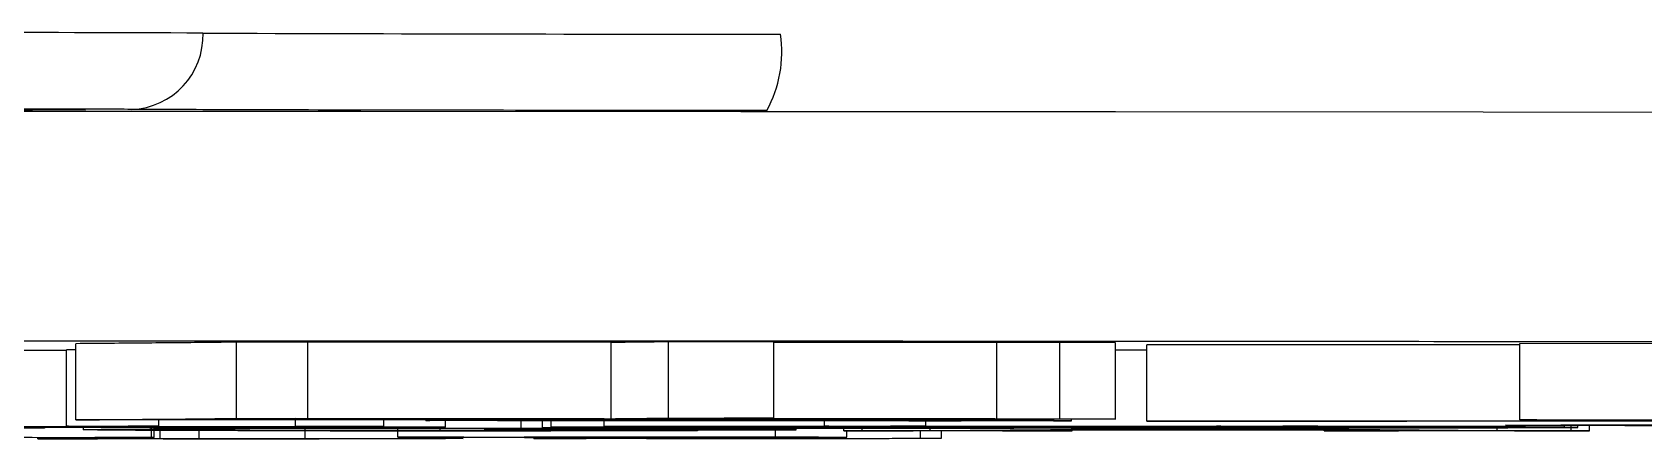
# Model space of a CAD drawing. Header units: millimetres. Extents: x 2404 to 4548, y 1024 to 2541.
# Drawn here: x 3275.02 to 3296.15, y 1133.91 to 1139.24 of the extents above; entities that cross this region are included whole.
import ezdxf

# ---------------------------------------------------------------- set-up
doc = ezdxf.new("R2010")
doc.units = ezdxf.units.MM

msp = doc.modelspace()

# ---------------------------------------------------------------- linework, layer by layer
at = {"color": 7, "linetype": 'Continuous', "lineweight": 25}
for p, q in [((3278.632, 1135.175), (3277.692, 1135.177)), ((3277.692, 1135.177), (3277.692, 1134.177)), ((3282.61, 1135.173), (3278.632, 1135.175)), ((3278.632, 1134.175), (3278.632, 1135.175)), ((3282.61, 1134.173), (3282.61, 1135.173)), ((3284.742, 1135.178), (3283.363, 1135.181)), ((3283.363, 1134.181), (3283.363, 1135.181)), ((3284.742, 1134.178), (3284.742, 1135.178)), ((3287.668, 1135.171), (3284.742, 1135.172)), ((3288.495, 1135.172), (3287.668, 1135.171)), ((3287.668, 1134.171), (3287.668, 1135.171)), ((3289.224, 1135.169), (3288.495, 1135.172)), ((3288.495, 1134.172), (3288.495, 1135.172)), ((3289.224, 1134.169), (3289.224, 1135.169)), ((3298.595, 1135.151), (3294.527, 1135.158)), ((3294.527, 1134.158), (3294.527, 1135.158)), ((3275.466, 1135.069), (3273.906, 1135.069)), ((3275.591, 1135.076), (3275.466, 1135.076)), ((3275.466, 1134.076), (3275.466, 1135.076)), ((3275.591, 1134.157), (3275.591, 1135.157)), ((3289.636, 1135.073), (3289.224, 1135.073)), ((3289.636, 1134.142), (3289.636, 1135.142)), ((3276.711, 1134.158), (3275.591, 1134.157)), ((3276.68, 1134.075), (3276.68, 1134.158)), ((3276.929, 1134.16), (3276.711, 1134.158)), ((3280.974, 1134.158), (3276.929, 1134.16)), ((3277.715, 1134.167), (3277.021, 1134.161)), ((3277.021, 1134.161), (3281.067, 1134.159)), ((3277.692, 1134.177), (3278.632, 1134.175)), ((3281.76, 1134.165), (3277.715, 1134.167)), ((3278.473, 1134.174), (3277.807, 1134.168)), ((3277.807, 1134.168), (3281.853, 1134.166)), ((3278.471, 1134.074), (3278.471, 1134.159)), ((3282.518, 1134.172), (3278.473, 1134.174)), ((3278.632, 1134.175), (3282.61, 1134.173)), ((3279.627, 1134.073), (3279.627, 1134.158)), ((3280.176, 1134.158), (3280.176, 1134.15)), ((3280.232, 1134.151), (3280.974, 1134.158)), ((3280.232, 1134.151), (3280.232, 1134.158)), ((3280.436, 1134.064), (3280.436, 1134.158)), ((3281.067, 1134.159), (3281.76, 1134.165)), ((3281.067, 1134.165), (3281.067, 1134.159)), ((3281.917, 1134.157), (3281.221, 1134.151)), ((3286.599, 1134.145), (3281.339, 1134.147)), ((3281.43, 1134.044), (3281.43, 1134.147)), ((3281.708, 1134.054), (3281.708, 1134.147)), ((3281.823, 1134.062), (3281.823, 1134.147)), ((3281.853, 1134.173), (3281.853, 1134.166)), ((3281.853, 1134.166), (3282.518, 1134.172)), ((3281.86, 1134.149), (3281.86, 1134.157)), ((3281.86, 1134.149), (3286.514, 1134.147)), ((3286.098, 1134.155), (3281.917, 1134.157)), ((3282.703, 1134.165), (3282.009, 1134.158)), ((3282.009, 1134.158), (3286.191, 1134.156)), ((3282.517, 1134.073), (3282.517, 1134.147)), ((3286.884, 1134.163), (3282.703, 1134.165)), ((3283.461, 1134.172), (3282.795, 1134.166)), ((3282.795, 1134.166), (3286.977, 1134.164)), ((3283.363, 1134.181), (3284.742, 1134.178)), ((3287.642, 1134.17), (3283.461, 1134.172)), ((3284.092, 1134.178), (3283.553, 1134.173)), ((3283.553, 1134.173), (3287.668, 1134.171)), ((3284.742, 1134.178), (3284.092, 1134.178)), ((3285.406, 1134.077), (3285.406, 1134.145)), ((3285.913, 1134.154), (3286.098, 1134.155)), ((3285.913, 1134.154), (3285.913, 1134.155)), ((3287.033, 1134.154), (3285.913, 1134.154)), ((3286.191, 1134.156), (3286.884, 1134.163)), ((3286.191, 1134.163), (3286.191, 1134.156)), ((3286.514, 1134.147), (3286.514, 1134.154)), ((3286.735, 1134.075), (3286.735, 1134.154)), ((3286.977, 1134.164), (3287.642, 1134.17)), ((3286.977, 1134.17), (3286.977, 1134.164)), ((3287.668, 1134.171), (3288.495, 1134.172)), ((3288.081, 1134.153), (3288.418, 1134.153)), ((3288.495, 1134.172), (3289.224, 1134.169)), ((3289.224, 1134.169), (3288.508, 1134.169)), ((3288.649, 1134.146), (3288.649, 1134.169)), ((3289.685, 1134.142), (3289.636, 1134.142)), ((3294.671, 1134.156), (3294.527, 1134.158)), ((3294.527, 1134.158), (3298.595, 1134.151)), ((3298.351, 1134.151), (3296.148, 1134.154)), ((3271.825, 1134.065), (3278.818, 1134.065)), ((3273.501, 1134.069), (3275.524, 1134.069)), ((3278.471, 1134.068), (3273.617, 1134.068)), ((3275.119, 1134.064), (3273.732, 1134.064)), ((3274.16, 1133.928), (3276.582, 1133.929)), ((3275.177, 1134.051), (3274.484, 1134.05)), ((3274.831, 1134.061), (3275.119, 1134.064)), ((3275.869, 1133.911), (3275.018, 1133.927)), ((3275.093, 1133.91), (3275.093, 1133.926)), ((3275.129, 1133.91), (3275.093, 1133.91)), ((3275.093, 1133.91), (3275.453, 1133.91)), ((3275.119, 1134.061), (3278.703, 1134.061)), ((3280.437, 1133.911), (3275.129, 1133.91)), ((3276.564, 1134.06), (3275.177, 1134.06)), ((3275.177, 1134.06), (3275.177, 1134.051)), ((3275.453, 1133.91), (3275.453, 1133.919)), ((3275.466, 1134.076), (3276.68, 1134.075)), ((3275.688, 1134.029), (3275.688, 1134.06)), ((3275.842, 1133.927), (3276.694, 1133.912)), ((3280.436, 1134.064), (3276.218, 1134.064)), ((3276.618, 1133.928), (3276.258, 1133.928)), ((3276.68, 1134.075), (3276.275, 1134.074)), ((3276.275, 1134.074), (3276.275, 1134.069)), ((3276.275, 1134.069), (3278.471, 1134.069)), ((3276.564, 1134.051), (3276.564, 1134.06)), ((3277.258, 1134.052), (3276.564, 1134.051)), ((3276.582, 1133.929), (3276.582, 1134.051)), ((3276.582, 1133.929), (3276.618, 1133.928)), ((3276.618, 1133.928), (3276.618, 1134.051)), ((3276.694, 1133.912), (3276.694, 1134.051)), ((3277.206, 1133.911), (3277.206, 1134.052)), ((3277.206, 1133.911), (3278.597, 1133.911)), ((3278.76, 1134.06), (3277.258, 1134.06)), ((3277.258, 1134.06), (3277.258, 1134.052)), ((3277.258, 1134.051), (3277.258, 1134.052)), ((3277.258, 1134.05), (3277.258, 1134.051)), ((3278.471, 1134.069), (3278.471, 1134.074)), ((3278.471, 1134.074), (3279.627, 1134.073)), ((3279.223, 1134.068), (3278.471, 1134.067)), ((3278.471, 1134.067), (3278.471, 1134.068)), ((3278.597, 1133.911), (3278.597, 1134.048)), ((3278.703, 1134.061), (3278.703, 1134.064)), ((3278.703, 1134.061), (3279.107, 1134.062)), ((3278.76, 1134.051), (3278.76, 1134.06)), ((3278.818, 1134.065), (3279.512, 1134.067)), ((3278.818, 1134.065), (3278.818, 1134.067)), ((3279.107, 1134.062), (3279.107, 1134.064)), ((3279.107, 1134.062), (3279.916, 1134.061)), ((3279.627, 1134.073), (3279.165, 1134.072)), ((3279.165, 1134.072), (3279.167, 1134.072)), ((3279.223, 1134.068), (3279.223, 1134.072)), ((3279.512, 1134.067), (3279.512, 1134.073)), ((3279.512, 1134.067), (3280.436, 1134.064)), ((3279.916, 1134.061), (3279.512, 1134.06)), ((3279.512, 1134.06), (3279.512, 1134.051)), ((3279.514, 1134.051), (3279.514, 1134.06)), ((3279.811, 1133.93), (3279.811, 1134.061)), ((3279.811, 1133.93), (3284.767, 1133.932)), ((3279.878, 1133.929), (3279.811, 1133.93)), ((3280.131, 1133.929), (3279.878, 1133.929)), ((3279.916, 1134.061), (3279.916, 1134.064)), ((3280.315, 1134.044), (3280.315, 1134.064)), ((3280.366, 1134.015), (3280.366, 1134.064)), ((3280.398, 1133.916), (3280.668, 1133.915)), ((3280.668, 1133.915), (3280.437, 1133.911)), ((3282.265, 1133.913), (3280.676, 1133.929)), ((3280.944, 1134.026), (3280.944, 1134.028)), ((3280.944, 1134.028), (3285.038, 1134.028)), ((3281.43, 1134.026), (3280.944, 1134.026)), ((3281.485, 1133.929), (3282.175, 1133.922)), ((3281.595, 1133.912), (3281.595, 1133.92)), ((3281.662, 1133.911), (3281.595, 1133.912)), ((3281.595, 1133.912), (3281.897, 1133.912)), ((3286.819, 1133.914), (3281.662, 1133.911)), ((3281.765, 1134.053), (3281.708, 1134.054)), ((3282.343, 1134.061), (3281.823, 1134.062)), ((3281.823, 1134.062), (3285.464, 1134.062)), ((3283.267, 1133.931), (3281.851, 1133.93)), ((3281.897, 1133.912), (3281.897, 1133.917)), ((3282.175, 1133.922), (3282.175, 1133.93)), ((3282.175, 1133.922), (3283.64, 1133.923)), ((3282.227, 1134.043), (3282.227, 1134.061)), ((3283.706, 1133.922), (3282.24, 1133.922)), ((3282.24, 1133.922), (3283.074, 1133.914)), ((3282.401, 1134.018), (3282.401, 1134.024)), ((3282.979, 1134.049), (3282.459, 1134.05)), ((3282.459, 1134.05), (3287.891, 1134.05)), ((3282.979, 1134.072), (3282.517, 1134.073)), ((3282.517, 1134.073), (3285.464, 1134.073)), ((3283.615, 1134.072), (3282.979, 1134.072)), ((3283.074, 1133.914), (3283.074, 1133.922)), ((3283.105, 1134.044), (3283.743, 1134.037)), ((3283.743, 1134.037), (3283.258, 1134.036)), ((3285.464, 1134.072), (3283.615, 1134.072)), ((3283.617, 1133.913), (3283.617, 1133.922)), ((3283.617, 1133.913), (3284.931, 1133.914)), ((3285.869, 1134.061), (3283.73, 1134.061)), ((3283.743, 1134.061), (3283.743, 1134.037)), ((3283.743, 1134.024), (3283.743, 1134.016)), ((3284.378, 1133.926), (3284.313, 1133.926)), ((3284.313, 1133.926), (3284.615, 1133.926)), ((3294.364, 1134.049), (3284.366, 1134.049)), ((3284.615, 1133.926), (3285.27, 1133.92)), ((3285.038, 1134.026), (3284.633, 1134.026)), ((3284.767, 1133.932), (3284.767, 1134.026)), ((3284.767, 1133.932), (3285.7, 1133.929)), ((3284.828, 1134.055), (3287.891, 1134.055)), ((3285.291, 1134.054), (3284.828, 1134.055)), ((3284.968, 1133.92), (3284.923, 1133.92)), ((3284.931, 1133.914), (3284.931, 1133.92)), ((3285.27, 1133.92), (3284.968, 1133.92)), ((3285.038, 1134.028), (3285.038, 1134.049)), ((3285.038, 1134.028), (3285.038, 1134.026)), ((3285.926, 1134.054), (3285.291, 1134.054)), ((3285.406, 1134.077), (3286.735, 1134.075)), ((3285.464, 1134.062), (3285.464, 1134.072)), ((3285.7, 1133.929), (3285.471, 1133.928)), ((3285.661, 1134.015), (3285.661, 1134.049)), ((3285.661, 1134.014), (3285.661, 1134.015)), ((3285.661, 1134.015), (3285.904, 1134.015)), ((3288.655, 1134.014), (3285.661, 1134.014)), ((3285.7, 1133.929), (3285.7, 1134.014)), ((3285.904, 1134.015), (3285.904, 1134.049)), ((3287.891, 1134.054), (3285.926, 1134.054)), ((3286.735, 1134.075), (3286.273, 1134.074)), ((3286.273, 1134.074), (3286.273, 1134.073)), ((3286.273, 1134.073), (3290.607, 1134.073)), ((3290.607, 1134.072), (3286.273, 1134.072)), ((3286.273, 1134.072), (3286.273, 1134.069)), ((3286.273, 1134.069), (3290.607, 1134.069)), ((3290.607, 1134.068), (3286.273, 1134.068)), ((3286.273, 1134.068), (3286.273, 1134.065)), ((3286.273, 1134.065), (3290.607, 1134.065)), ((3290.607, 1134.065), (3286.273, 1134.065)), ((3286.273, 1134.065), (3286.273, 1134.062)), ((3286.273, 1134.062), (3290.607, 1134.062)), ((3286.667, 1133.918), (3286.667, 1134.014)), ((3286.667, 1133.918), (3286.942, 1133.918)), ((3286.794, 1134.017), (3286.794, 1134.049)), ((3286.794, 1134.017), (3289.946, 1134.044)), ((3286.942, 1133.918), (3286.819, 1133.914)), ((3290.03, 1134.061), (3286.909, 1134.061)), ((3286.942, 1133.918), (3286.942, 1134.014)), ((3288.412, 1134.025), (3287.684, 1134.019)), ((3287.834, 1134.061), (3289.163, 1134.059)), ((3287.834, 1134.061), (3287.834, 1134.061)), ((3287.891, 1134.05), (3287.891, 1134.054)), ((3292.047, 1134.025), (3288.412, 1134.025)), ((3288.412, 1134.015), (3288.412, 1134.025)), ((3288.412, 1134.015), (3288.655, 1134.015)), ((3290.27, 1134.041), (3288.574, 1134.026)), ((3288.574, 1134.026), (3291.966, 1134.026)), ((3289.163, 1134.059), (3288.643, 1134.059)), ((3288.643, 1134.059), (3288.643, 1134.055)), ((3288.643, 1134.055), (3290.203, 1134.055)), ((3291.937, 1134.054), (3288.643, 1134.054)), ((3288.643, 1134.054), (3288.643, 1134.05)), ((3288.643, 1134.05), (3292.283, 1134.05)), ((3288.655, 1134.015), (3288.655, 1134.025)), ((3288.655, 1134.015), (3288.655, 1134.014)), ((3289.163, 1134.059), (3289.163, 1134.061)), ((3289.946, 1134.044), (3289.946, 1134.049)), ((3289.946, 1134.044), (3291.157, 1134.044)), ((3290.203, 1134.055), (3290.203, 1134.065)), ((3290.203, 1134.055), (3290.896, 1134.057)), ((3290.351, 1134.041), (3290.27, 1134.041)), ((3291.966, 1134.026), (3290.351, 1134.041)), ((3295.115, 1134.061), (3290.376, 1134.061)), ((3290.55, 1134.077), (3291.879, 1134.076)), ((3290.607, 1134.069), (3290.607, 1134.072)), ((3290.607, 1134.065), (3290.607, 1134.068)), ((3290.607, 1134.062), (3290.607, 1134.065)), ((3290.896, 1134.057), (3291.937, 1134.054)), ((3291.157, 1134.044), (3291.157, 1134.049)), ((3291.157, 1134.044), (3294.228, 1134.017)), ((3291.879, 1134.076), (3291.417, 1134.075)), ((3291.417, 1134.075), (3291.417, 1134.073)), ((3291.417, 1134.073), (3292.746, 1134.073)), ((3294.595, 1134.072), (3291.417, 1134.072)), ((3291.417, 1134.072), (3291.417, 1134.062)), ((3291.417, 1134.062), (3292.804, 1134.062)), ((3291.963, 1134.015), (3291.963, 1134.025)), ((3291.963, 1134.014), (3291.963, 1134.015)), ((3291.963, 1134.015), (3292.286, 1134.015)), ((3295.442, 1134.014), (3291.963, 1134.014)), ((3292.853, 1134.018), (3292.047, 1134.025)), ((3292.283, 1134.05), (3292.283, 1134.061)), ((3292.283, 1134.05), (3293.15, 1134.052)), ((3292.286, 1134.015), (3292.286, 1134.023)), ((3292.746, 1134.073), (3293.497, 1134.074)), ((3292.804, 1134.062), (3292.804, 1134.072)), ((3292.804, 1134.062), (3293.786, 1134.064)), ((3293.15, 1134.052), (3294.364, 1134.049)), ((3293.497, 1134.074), (3294.595, 1134.072)), ((3293.786, 1134.064), (3293.786, 1134.072)), ((3293.786, 1134.064), (3295.115, 1134.061)), ((3294.228, 1134.017), (3294.228, 1134.049)), ((3294.595, 1134.072), (3294.595, 1134.084)), ((3295.115, 1134.061), (3295.115, 1134.082)), ((3295.199, 1134.015), (3295.199, 1134.082)), ((3295.199, 1134.015), (3295.442, 1134.015)), ((3295.289, 1134.056), (3295.289, 1134.082)), ((3295.289, 1134.056), (3295.289, 1134.056)), ((3295.442, 1134.015), (3295.442, 1134.082)), ((3295.442, 1134.015), (3295.442, 1134.014))]:
    msp.add_line(p, q, dxfattribs=at)
at = {"color": 7, "linetype": 'Continuous', "lineweight": 25, "flags": 128}
for points in [[(3298.751, 1138.19), (3294.047, 1138.194), (3289.226, 1138.197), (3284.311, 1138.2), (3279.328, 1138.201), (3274.301, 1138.202), (3269.255, 1138.203), (3264.215, 1138.202), (3259.207, 1138.201), (3254.255, 1138.199), (3249.385, 1138.196)], [(3274.194, 1138.234), (3275.02, 1138.232), (3275.54, 1138.229), (3275.717, 1138.226)], [(3275.717, 1138.226), (3275.54, 1138.223), (3275.02, 1138.221), (3274.194, 1138.218)], [(3294.34, 1134.087), (3294.525, 1134.09), (3295.064, 1134.092), (3295.903, 1134.094), (3296.96, 1134.095), (3298.132, 1134.095), (3299.304, 1134.095), (3300.361, 1134.094), (3301.2, 1134.092), (3301.739, 1134.09), (3301.924, 1134.087), (3301.739, 1134.085), (3301.2, 1134.082), (3300.361, 1134.081), (3299.304, 1134.08), (3298.132, 1134.079), (3296.96, 1134.08), (3295.903, 1134.081), (3295.064, 1134.082), (3294.525, 1134.085), (3294.34, 1134.087)], [(3295.161, 1134.087), (3295.34, 1134.089), (3295.856, 1134.091), (3296.646, 1134.093), (3297.616, 1134.094), (3298.648, 1134.094), (3299.618, 1134.093), (3300.408, 1134.091), (3300.924, 1134.089), (3301.103, 1134.087), (3300.924, 1134.085), (3300.408, 1134.083), (3299.618, 1134.082), (3298.648, 1134.081), (3297.616, 1134.081), (3296.646, 1134.082), (3295.856, 1134.083), (3295.34, 1134.085), (3295.161, 1134.087)]]:
    msp.add_lwpolyline(points, dxfattribs=at)
at = {"color": 7, "linetype": 'Continuous', "lineweight": 25}
for centre, radius, start, end in [((3270.517, -853.071), 1992.314, 89.806162, 90.193839), ((3276.287, 1139.201), 0.971, 272.0036, 1.8174), ((3284.39, 3014.303), 1875.085, 269.782038, 270.013422), ((3283.287, 1138.976), 1.561, 330.8519, 8.9032)]:
    msp.add_arc(centre, radius, start, end, dxfattribs=at)
for points, knots in [([(3276.321, 1138.231), (3276.057, 1138.232), (3275.516, 1138.234), (3274.098, 1138.237), (3272.381, 1138.239), (3270.517, 1138.24), (3268.653, 1138.239), (3266.936, 1138.237), (3265.518, 1138.234), (3264.977, 1138.232), (3264.713, 1138.231)], [0, 0, 0, 0, 0.122089, 0.25, 0.377911, 0.5, 0.622089, 0.75, 0.877911, 1, 1, 1, 1]), ([(3284.651, 1138.216), (3283.748, 1138.216), (3281.911, 1138.217), (3279.497, 1138.221), (3277.507, 1138.225), (3276.712, 1138.229), (3276.321, 1138.231)], [0, 0, 0, 0, 0.245796, 0.5, 0.754204, 1, 1, 1, 1]), ([(3202.071, 1135.052), (3202.119, 1135.056), (3202.226, 1135.064), (3203.095, 1135.077), (3204.576, 1135.09), (3206.752, 1135.104), (3209.582, 1135.117), (3213.096, 1135.13), (3217.25, 1135.142), (3221.994, 1135.153), (3227.255, 1135.164), (3232.947, 1135.172), (3238.97, 1135.18), (3245.193, 1135.186), (3251.558, 1135.191), (3257.911, 1135.194), (3264.25, 1135.196), (3270.517, 1135.196), (3276.784, 1135.196), (3283.123, 1135.194), (3289.475, 1135.191), (3295.841, 1135.186), (3302.064, 1135.18), (3308.087, 1135.172), (3313.779, 1135.164), (3319.04, 1135.153), (3323.784, 1135.142), (3327.938, 1135.13), (3331.452, 1135.117), (3334.282, 1135.104), (3336.457, 1135.09), (3337.939, 1135.077), (3338.81, 1135.064), (3338.917, 1135.056), (3338.965, 1135.052)], [0, 0, 0, 0, 0.023828, 0.053273, 0.084485, 0.115699, 0.147957, 0.180726, 0.213842, 0.247136, 0.28043, 0.313546, 0.346314, 0.378573, 0.409785, 0.440999, 0.470442, 0.499888, 0.529332, 0.558778, 0.58999, 0.621203, 0.653462, 0.68623, 0.719347, 0.752641, 0.785934, 0.819051, 0.851819, 0.884078, 0.915289, 0.946503, 0.975948, 1, 1, 1, 1]), ([(3277.692, 1135.177), (3277.56, 1135.175), (3277.185, 1135.171), (3276.496, 1135.165), (3275.892, 1135.16), (3275.591, 1135.157)], [0, 0, 0, 0, 0.212583, 0.606196, 1, 1, 1, 1]), ([(3283.363, 1135.181), (3283.3, 1135.18), (3283.175, 1135.179), (3282.926, 1135.176), (3282.732, 1135.174), (3282.61, 1135.173)], [0, 0, 0, 0, 0.272745, 0.545491, 1, 1, 1, 1]), ([(3294.527, 1135.144), (3293.641, 1135.143), (3292.047, 1135.142), (3290.378, 1135.142), (3289.636, 1135.142)], [0, 0, 0, 0, 0.55606, 1, 1, 1, 1]), ([(3275.591, 1134.157), (3275.756, 1134.159), (3276.226, 1134.163), (3276.948, 1134.169), (3277.444, 1134.174), (3277.692, 1134.177)], [0, 0, 0, 0, 0.212581, 0.606192, 1, 1, 1, 1]), ([(3281.339, 1134.147), (3281.144, 1134.147), (3280.82, 1134.148), (3280.441, 1134.148), (3280.232, 1134.149), (3280.151, 1134.15), (3280.201, 1134.151), (3280.232, 1134.151)], [0, 0, 0, 0, 0.2631806, 0.4361155, 0.6100885, 0.7625762, 1, 1, 1, 1]), ([(3281.221, 1134.151), (3281.194, 1134.151), (3281.165, 1134.15), (3281.207, 1134.15), (3281.21, 1134.15)], [0, 0, 0, 0, 0.932699, 1, 1, 1, 1]), ([(3281.263, 1134.15), (3281.301, 1134.15), (3281.39, 1134.149), (3281.609, 1134.149), (3281.778, 1134.149), (3281.86, 1134.149)], [0, 0, 0, 0, 0.272877, 0.648333, 1, 1, 1, 1]), ([(3282.61, 1134.173), (3282.684, 1134.174), (3282.832, 1134.175), (3283.086, 1134.178), (3283.256, 1134.18), (3283.363, 1134.181)], [0, 0, 0, 0, 0.2727442, 0.5454921, 1, 1, 1, 1]), ([(3286.514, 1134.147), (3286.605, 1134.147), (3286.769, 1134.147), (3286.997, 1134.147), (3287.176, 1134.147), (3287.436, 1134.148), (3287.651, 1134.15), (3287.914, 1134.152), (3288.081, 1134.153)], [0, 0, 0, 0, 0.07162, 0.129699, 0.187858, 0.251244, 0.523134, 1, 1, 1, 1]), ([(3288.649, 1134.146), (3288.485, 1134.146), (3288.207, 1134.145), (3287.62, 1134.145), (3287.09, 1134.145), (3286.741, 1134.145), (3286.599, 1134.145)], [0, 0, 0, 0, 0.312528, 0.530177, 0.809183, 1, 1, 1, 1]), ([(3288.508, 1134.169), (3288.359, 1134.167), (3288.062, 1134.164), (3287.553, 1134.16), (3287.227, 1134.156), (3287.033, 1134.154)], [0, 0, 0, 0, 0.289148, 0.578294, 1, 1, 1, 1]), ([(3288.418, 1134.153), (3288.348, 1134.152), (3288.214, 1134.151), (3288.078, 1134.149), (3288.183, 1134.148), (3288.441, 1134.147), (3288.619, 1134.146), (3288.649, 1134.146)], [0, 0, 0, 0, 0.2884014, 0.5546776, 0.7569491, 0.9590558, 1, 1, 1, 1]), ([(3289.636, 1134.142), (3290.305, 1134.142), (3291.558, 1134.142), (3293.374, 1134.143), (3295.417, 1134.144), (3297.074, 1134.147), (3298.024, 1134.15), (3298.351, 1134.151)], [0, 0, 0, 0, 0.198997, 0.37265, 0.545625, 0.843257, 1, 1, 1, 1]), ([(3299.199, 1134.149), (3298.776, 1134.148), (3297.709, 1134.146), (3295.487, 1134.142), (3292.546, 1134.141), (3290.637, 1134.141), (3289.685, 1134.142)], [0, 0, 0, 0, 0.185716, 0.467958, 0.734859, 1, 1, 1, 1]), ([(3296.148, 1134.154), (3296.011, 1134.154), (3295.737, 1134.155), (3295.248, 1134.155), (3294.882, 1134.156), (3294.671, 1134.156)], [0, 0, 0, 0, 0.296385, 0.592978, 1, 1, 1, 1]), ([(3275.018, 1133.927), (3275.005, 1133.927), (3274.985, 1133.928), (3274.903, 1133.928), (3274.809, 1133.928), (3274.67, 1133.928), (3274.567, 1133.928), (3274.505, 1133.928)], [0, 0, 0, 0, 0.282665, 0.424863, 0.567605, 0.744514, 1, 1, 1, 1]), ([(3276.218, 1134.064), (3276.095, 1134.064), (3275.849, 1134.064), (3275.475, 1134.063), (3275.259, 1134.062), (3275.119, 1134.061)], [0, 0, 0, 0, 0.259762, 0.519402, 1, 1, 1, 1]), ([(3275.453, 1133.91), (3275.542, 1133.91), (3275.666, 1133.91), (3275.799, 1133.911), (3275.857, 1133.911), (3275.88, 1133.911), (3275.873, 1133.911), (3275.869, 1133.911)], [0, 0, 0, 0, 0.36734, 0.515297, 0.663697, 0.845087, 1, 1, 1, 1]), ([(3275.522, 1134.07), (3275.522, 1134.07), (3275.521, 1134.071), (3275.512, 1134.073), (3275.484, 1134.075), (3275.466, 1134.076)], [0, 0, 0, 0, 0.1670531, 0.5016287, 1, 1, 1, 1]), ([(3275.688, 1134.029), (3275.717, 1134.03), (3275.79, 1134.034), (3276.544, 1134.038), (3277.695, 1134.042), (3278.773, 1134.044), (3279.695, 1134.044), (3280.212, 1134.044), (3280.315, 1134.044)], [0, 0, 0, 0, 0.211208, 0.543916, 0.70607, 0.836311, 0.967456, 1, 1, 1, 1]), ([(3280.36, 1134.014), (3279.773, 1134.014), (3278.781, 1134.014), (3277.607, 1134.016), (3276.572, 1134.019), (3275.837, 1134.023), (3275.734, 1134.027), (3275.688, 1134.029)], [0, 0, 0, 0, 0.187422, 0.316972, 0.445984, 0.752119, 1, 1, 1, 1]), ([(3276.258, 1133.928), (3276.185, 1133.928), (3276.072, 1133.928), (3275.943, 1133.928), (3275.868, 1133.928), (3275.834, 1133.928), (3275.839, 1133.927), (3275.842, 1133.927)], [0, 0, 0, 0, 0.311431, 0.483158, 0.654996, 0.813001, 1, 1, 1, 1]), ([(3276.694, 1133.912), (3276.703, 1133.911), (3276.72, 1133.911), (3276.797, 1133.911), (3276.907, 1133.911), (3277.049, 1133.911), (3277.155, 1133.911), (3277.206, 1133.911)], [0, 0, 0, 0, 0.226887, 0.389122, 0.551824, 0.783972, 1, 1, 1, 1]), ([(3280.264, 1134.043), (3280.026, 1134.043), (3279.553, 1134.043), (3278.803, 1134.042), (3277.997, 1134.04), (3277.36, 1134.036), (3277.073, 1134.033), (3277.045, 1134.03), (3277.031, 1134.029)], [0, 0, 0, 0, 0.087728, 0.173959, 0.328461, 0.554861, 0.777023, 1, 1, 1, 1]), ([(3277.031, 1134.029), (3277.06, 1134.027), (3277.119, 1134.024), (3277.574, 1134.021), (3278.109, 1134.018), (3278.805, 1134.016), (3279.564, 1134.015), (3280.111, 1134.015), (3280.366, 1134.015)], [0, 0, 0, 0, 0.254742, 0.50973, 0.682774, 0.792634, 0.903219, 1, 1, 1, 1]), ([(3277.258, 1134.051), (3277.424, 1134.051), (3277.754, 1134.051), (3278.14, 1134.05), (3278.413, 1134.05), (3278.554, 1134.05), (3278.657, 1134.051), (3278.718, 1134.051), (3278.754, 1134.051), (3278.758, 1134.051), (3278.76, 1134.051)], [0, 0, 0, 0, 0.291265, 0.577908, 0.673859, 0.770575, 0.821169, 0.872133, 0.929983, 1, 1, 1, 1]), ([(3278.529, 1134.048), (3278.494, 1134.048), (3278.429, 1134.049), (3278.13, 1134.049), (3277.734, 1134.05), (3277.412, 1134.05), (3277.258, 1134.05)], [0, 0, 0, 0, 0.215567, 0.407136, 0.716043, 1, 1, 1, 1]), ([(3279.512, 1134.051), (3279.509, 1134.051), (3279.504, 1134.05), (3279.323, 1134.049), (3279.005, 1134.049), (3278.707, 1134.048), (3278.529, 1134.048)], [0, 0, 0, 0, 0.273904, 0.481798, 0.689877, 1, 1, 1, 1]), ([(3278.597, 1133.911), (3278.844, 1133.911), (3279.32, 1133.912), (3279.869, 1133.912), (3280.237, 1133.914), (3280.339, 1133.915), (3280.398, 1133.916)], [0, 0, 0, 0, 0.254501, 0.491089, 0.704746, 1, 1, 1, 1]), ([(3279.175, 1134.07), (3279.179, 1134.069), (3279.187, 1134.069), (3279.211, 1134.068), (3279.223, 1134.068)], [0, 0, 0, 0, 0.499804, 1, 1, 1, 1]), ([(3280.676, 1133.929), (3280.66, 1133.929), (3280.635, 1133.929), (3280.554, 1133.929), (3280.456, 1133.929), (3280.308, 1133.929), (3280.199, 1133.929), (3280.131, 1133.929)], [0, 0, 0, 0, 0.243865, 0.391737, 0.541046, 0.710969, 1, 1, 1, 1]), ([(3283.258, 1134.036), (3283.05, 1134.038), (3282.747, 1134.04), (3281.973, 1134.042), (3281.181, 1134.043), (3280.565, 1134.043), (3280.264, 1134.043)], [0, 0, 0, 0, 0.421189, 0.615596, 0.812628, 1, 1, 1, 1]), ([(3280.315, 1134.044), (3280.453, 1134.044), (3280.714, 1134.044), (3281.086, 1134.044), (3281.315, 1134.044), (3281.43, 1134.044)], [0, 0, 0, 0, 0.356459, 0.6762528, 1, 1, 1, 1]), ([(3282.536, 1134.016), (3282.256, 1134.015), (3281.683, 1134.014), (3280.888, 1134.014), (3280.447, 1134.014), (3280.36, 1134.014)], [0, 0, 0, 0, 0.432658, 0.887677, 1, 1, 1, 1]), ([(3280.366, 1134.015), (3280.705, 1134.015), (3281.218, 1134.015), (3281.836, 1134.016), (3282.195, 1134.017), (3282.349, 1134.018), (3282.387, 1134.018), (3282.401, 1134.018)], [0, 0, 0, 0, 0.362877, 0.547963, 0.734409, 0.906428, 1, 1, 1, 1]), ([(3281.43, 1134.044), (3281.495, 1134.044), (3281.625, 1134.044), (3281.885, 1134.043), (3282.091, 1134.043), (3282.227, 1134.043)], [0, 0, 0, 0, 0.251708, 0.503436, 1, 1, 1, 1]), ([(3282.401, 1134.024), (3282.394, 1134.025), (3282.384, 1134.025), (3282.248, 1134.026), (3282.048, 1134.026), (3281.762, 1134.026), (3281.546, 1134.026), (3281.43, 1134.026)], [0, 0, 0, 0, 0.2578562, 0.4223337, 0.5883002, 0.7795784, 1, 1, 1, 1]), ([(3281.851, 1133.93), (3281.773, 1133.93), (3281.655, 1133.93), (3281.534, 1133.93), (3281.477, 1133.929), (3281.466, 1133.929), (3281.479, 1133.929), (3281.485, 1133.929)], [0, 0, 0, 0, 0.339866, 0.516986, 0.694619, 0.862206, 1, 1, 1, 1]), ([(3281.708, 1134.054), (3282.304, 1134.054), (3283.335, 1134.055), (3284.798, 1134.058), (3285.473, 1134.06), (3285.869, 1134.061)], [0, 0, 0, 0, 0.36202, 0.6263638, 1, 1, 1, 1]), ([(3286.909, 1134.061), (3286.507, 1134.06), (3285.499, 1134.057), (3283.613, 1134.055), (3282.212, 1134.053), (3281.765, 1134.053)], [0, 0, 0, 0, 0.3105248, 0.7800713, 1, 1, 1, 1]), ([(3281.897, 1133.912), (3281.987, 1133.912), (3282.113, 1133.912), (3282.234, 1133.912), (3282.282, 1133.913), (3282.286, 1133.913), (3282.27, 1133.913), (3282.265, 1133.913)], [0, 0, 0, 0, 0.37884, 0.527566, 0.676229, 0.889817, 1, 1, 1, 1]), ([(3282.227, 1134.043), (3282.357, 1134.043), (3282.612, 1134.043), (3282.917, 1134.044), (3283.045, 1134.044), (3283.105, 1134.044)], [0, 0, 0, 0, 0.3565311, 0.6963223, 1, 1, 1, 1]), ([(3283.73, 1134.061), (3283.564, 1134.061), (3283.247, 1134.061), (3282.783, 1134.061), (3282.49, 1134.061), (3282.343, 1134.061)], [0, 0, 0, 0, 0.35686, 0.67714, 1, 1, 1, 1]), ([(3283.18, 1134.016), (3283.109, 1134.016), (3282.945, 1134.016), (3282.713, 1134.016), (3282.589, 1134.016), (3282.536, 1134.016)], [0, 0, 0, 0, 0.301306, 0.696717, 1, 1, 1, 1]), ([(3284.366, 1134.049), (3284.199, 1134.049), (3283.883, 1134.049), (3283.418, 1134.049), (3283.126, 1134.049), (3282.979, 1134.049)], [0, 0, 0, 0, 0.35686, 0.67714, 1, 1, 1, 1]), ([(3283.074, 1133.914), (3283.094, 1133.913), (3283.124, 1133.913), (3283.224, 1133.913), (3283.343, 1133.913), (3283.479, 1133.913), (3283.575, 1133.913), (3283.617, 1133.913)], [0, 0, 0, 0, 0.271137, 0.427796, 0.584166, 0.818016, 1, 1, 1, 1]), ([(3283.743, 1134.016), (3283.699, 1134.016), (3283.611, 1134.016), (3283.449, 1134.016), (3283.299, 1134.016), (3283.2, 1134.016), (3283.18, 1134.016)], [0, 0, 0, 0, 0.252541, 0.505388, 0.89895, 1, 1, 1, 1]), ([(3285.471, 1133.928), (3285.281, 1133.929), (3284.901, 1133.93), (3284.262, 1133.931), (3283.674, 1133.931), (3283.377, 1133.931), (3283.267, 1133.931)], [0, 0, 0, 0, 0.324948, 0.652823, 0.870839, 1, 1, 1, 1]), ([(3283.64, 1133.923), (3283.772, 1133.923), (3283.985, 1133.923), (3284.235, 1133.924), (3284.37, 1133.924), (3284.437, 1133.925), (3284.415, 1133.925), (3284.383, 1133.926), (3284.378, 1133.926)], [0, 0, 0, 0, 0.2467259, 0.3998867, 0.5540311, 0.6957626, 0.9510683, 1, 1, 1, 1]), ([(3284.923, 1133.92), (3284.87, 1133.921), (3284.79, 1133.921), (3284.548, 1133.922), (3284.308, 1133.922), (3284.013, 1133.922), (3283.818, 1133.922), (3283.706, 1133.922)], [0, 0, 0, 0, 0.333895, 0.499037, 0.66578, 0.808284, 1, 1, 1, 1]), ([(3284.633, 1134.026), (3284.5, 1134.026), (3284.276, 1134.026), (3284.009, 1134.026), (3283.839, 1134.025), (3283.753, 1134.025), (3283.746, 1134.025), (3283.743, 1134.024)], [0, 0, 0, 0, 0.277602, 0.465557, 0.653489, 0.849158, 1, 1, 1, 1]), ([(3284.931, 1133.914), (3285.222, 1133.914), (3285.722, 1133.914), (3286.238, 1133.915), (3286.549, 1133.917), (3286.624, 1133.918), (3286.667, 1133.918)], [0, 0, 0, 0, 0.295552, 0.509146, 0.721996, 1, 1, 1, 1]), ([(3285.464, 1134.073), (3285.463, 1134.073), (3285.46, 1134.074), (3285.445, 1134.075), (3285.421, 1134.076), (3285.406, 1134.077)], [0, 0, 0, 0, 0.279578, 0.559168, 1, 1, 1, 1]), ([(3285.904, 1134.015), (3286.027, 1134.015), (3286.237, 1134.015), (3286.493, 1134.016), (3286.678, 1134.016), (3286.753, 1134.017), (3286.785, 1134.017), (3286.794, 1134.017)], [0, 0, 0, 0, 0.268165, 0.456817, 0.645375, 0.906381, 1, 1, 1, 1]), ([(3287.684, 1134.019), (3287.673, 1134.019), (3287.652, 1134.018), (3287.619, 1134.018), (3287.609, 1134.018), (3287.603, 1134.017)], [0, 0, 0, 0, 0.25022, 0.500508, 1, 1, 1, 1]), ([(3287.603, 1134.017), (3287.612, 1134.017), (3287.626, 1134.017), (3287.704, 1134.016), (3287.801, 1134.016), (3287.955, 1134.015), (3288.165, 1134.015), (3288.326, 1134.015), (3288.412, 1134.015)], [0, 0, 0, 0, 0.284135, 0.450473, 0.560568, 0.671794, 0.825494, 1, 1, 1, 1]), ([(3287.891, 1134.055), (3287.889, 1134.056), (3287.886, 1134.057), (3287.869, 1134.059), (3287.845, 1134.06), (3287.834, 1134.061)], [0, 0, 0, 0, 0.39313, 0.696516, 1, 1, 1, 1]), ([(3294.248, 1134.054), (3293.637, 1134.055), (3292.412, 1134.056), (3290.906, 1134.058), (3290.287, 1134.06), (3290.03, 1134.061)], [0, 0, 0, 0, 0.367157, 0.736287, 1, 1, 1, 1]), ([(3290.376, 1134.061), (3290.865, 1134.06), (3291.978, 1134.058), (3293.816, 1134.057), (3294.979, 1134.056), (3295.289, 1134.056)], [0, 0, 0, 0, 0.364385, 0.830851, 1, 1, 1, 1]), ([(3290.607, 1134.073), (3290.606, 1134.073), (3290.604, 1134.074), (3290.591, 1134.075), (3290.566, 1134.076), (3290.55, 1134.077)], [0, 0, 0, 0, 0.2708249, 0.5416574, 1, 1, 1, 1]), ([(3292.286, 1134.015), (3292.373, 1134.015), (3292.514, 1134.015), (3292.682, 1134.015), (3292.79, 1134.015), (3292.863, 1134.016), (3292.914, 1134.016), (3292.926, 1134.016), (3292.934, 1134.016)], [0, 0, 0, 0, 0.25713, 0.418126, 0.515419, 0.613557, 0.771961, 1, 1, 1, 1]), ([(3292.934, 1134.016), (3292.932, 1134.017), (3292.93, 1134.017), (3292.914, 1134.017), (3292.877, 1134.017), (3292.853, 1134.018)], [0, 0, 0, 0, 0.25103, 0.502225, 1, 1, 1, 1]), ([(3294.228, 1134.017), (3294.27, 1134.017), (3294.354, 1134.016), (3294.54, 1134.016), (3294.8, 1134.015), (3295.027, 1134.015), (3295.161, 1134.015), (3295.199, 1134.015)], [0, 0, 0, 0, 0.25387, 0.509596, 0.715202, 0.920342, 1, 1, 1, 1]), ([(3295.289, 1134.056), (3295.163, 1134.056), (3294.912, 1134.056), (3294.596, 1134.055), (3294.372, 1134.055), (3294.278, 1134.054), (3294.253, 1134.054), (3294.248, 1134.054)], [0, 0, 0, 0, 0.282135, 0.566109, 0.757606, 0.950164, 1, 1, 1, 1])]:
    msp.add_open_spline(points, degree=3, knots=knots, dxfattribs=at)

doc.saveas('drawing.dxf')
